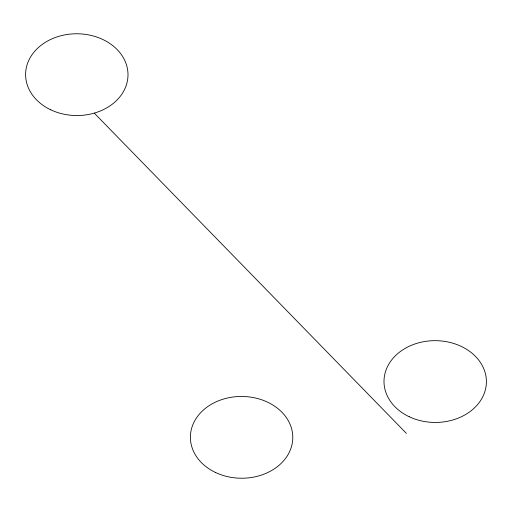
<?xml version="1.0" encoding="UTF-8"?>
<svg xmlns="http://www.w3.org/2000/svg" width="512" height="512" viewBox="0 0 512 512"><rect width="100%" height="100%" fill="white"/><g stroke="black" fill="none" stroke-linecap="round" stroke-linejoin="round"><path stroke-width="0.77" d="M94.278 113.12L406.374 433.363M50.816 109.837A51.2 40.89 0.3 0 0 127.994 75.104A51.2 40.89 0.3 0 0 51.584 39.021A51.2 40.89 0.3 0 0 50.816 109.837M215.61 472.531A51.2 40.89 0.3 0 0 292.787 437.798A51.2 40.89 0.3 0 0 216.378 401.709A51.2 40.89 0.3 0 0 215.61 472.531M409.222 416.742A51.2 40.89 0.3 0 0 486.4 382.003A51.2 40.89 0.3 0 0 409.984 345.92A51.2 40.89 0.3 0 0 409.222 416.742"/></g></svg>
